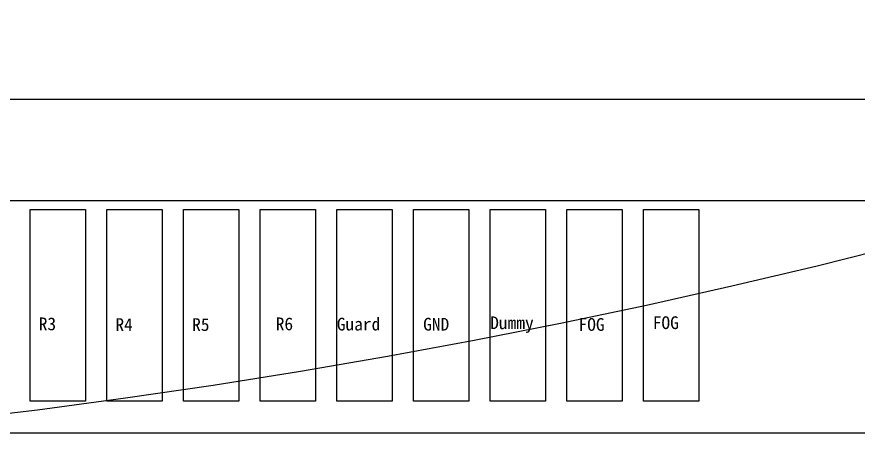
# Model space of a CAD drawing. Header units: millimetres. Extents: x 1387 to 2553, y -68 to 207.
# Drawn here: x 2324.952 to 2326.927, y 52.97 to 53.955 of the extents above; entities that cross this region are included whole.
import ezdxf

# ---------------------------------------------------------------- set-up
doc = ezdxf.new("R2010")
doc.units = ezdxf.units.MM
doc.layers.add('Panel', color=7, linetype='Continuous')
doc.layers.add('POL', color=4, linetype='Continuous')

# ---------------------------------------------------------------- blocks, each defined once
blk = doc.blocks.new('DAFADF')
at = {"color": 30, "linetype": 'Continuous', "elevation": 2.6737}
blk.add_lwpolyline([(1765.5756, 37.2755), (1755.1256, 37.2755)], dxfattribs=at)
blk = doc.blocks.new('DASFASFASF')
at = {"color": 7}
blk.add_circle((2230.6373, 15.2151), 18.825, dxfattribs=at)
at = {"color": 7, "linetype": 'Continuous'}
blk.add_circle((2230.6373, 15.2151), 16.549, dxfattribs=at)
blk = doc.blocks.new('ASDFASF')
at = {"color": 7}
blk.add_circle((605.3504, 2850.0892), 18.8, dxfattribs=at)

msp = doc.modelspace()

# ---------------------------------------------------------------- linework, layer by layer
at = {"layer": 'Panel', "elevation": 2.6737}
for points in [[(2324.9831, 53.0528), (2324.9831, 53.5028)], [(2324.9831, 53.5028), (2325.1131, 53.5028)], [(2325.1131, 53.5028), (2325.1131, 53.0528)], [(2325.1631, 53.0528), (2325.1631, 53.5028)], [(2325.1631, 53.5028), (2325.2931, 53.5028)], [(2325.2931, 53.5028), (2325.2931, 53.0528)], [(2325.3431, 53.0528), (2325.3431, 53.5028)], [(2325.3431, 53.5028), (2325.4731, 53.5028)], [(2325.4731, 53.5028), (2325.4731, 53.0528)], [(2325.5231, 53.0528), (2325.5231, 53.5028)], [(2325.5231, 53.5028), (2325.6531, 53.5028)], [(2325.6531, 53.5028), (2325.6531, 53.0528)], [(2325.7031, 53.0528), (2325.7031, 53.5028)], [(2325.7031, 53.5028), (2325.8331, 53.5028)], [(2325.8331, 53.5028), (2325.8331, 53.0528)], [(2325.8831, 53.0528), (2325.8831, 53.5028)], [(2325.8831, 53.5028), (2326.0131, 53.5028)], [(2326.0131, 53.5028), (2326.0131, 53.0528)], [(2326.0631, 53.0528), (2326.0631, 53.5028)], [(2326.0631, 53.5028), (2326.1931, 53.5028)], [(2326.1931, 53.5028), (2326.1931, 53.0528)], [(2326.2431, 53.0528), (2326.2431, 53.5028)], [(2326.2431, 53.5028), (2326.3731, 53.5028)], [(2326.3731, 53.5028), (2326.3731, 53.0528)], [(2326.4231, 53.0528), (2326.4231, 53.5028)], [(2326.4231, 53.5028), (2326.5531, 53.5028)], [(2326.5531, 53.5028), (2326.5531, 53.0528)], [(2325.1131, 53.0528), (2324.9831, 53.0528)], [(2325.2931, 53.0528), (2325.1631, 53.0528)], [(2325.4731, 53.0528), (2325.3431, 53.0528)], [(2325.6531, 53.0528), (2325.5231, 53.0528)], [(2325.8331, 53.0528), (2325.7031, 53.0528)], [(2326.0131, 53.0528), (2325.8831, 53.0528)], [(2326.1931, 53.0528), (2326.0631, 53.0528)], [(2326.3731, 53.0528), (2326.2431, 53.0528)], [(2326.5531, 53.0528), (2326.4231, 53.0528)], [(2328.493, 52.9778), (2317.293, 52.9778)]]:
    msp.add_lwpolyline(points, dxfattribs=at)
at = {"layer": 'POL', "elevation": 2.6737}
msp.add_lwpolyline([(2316.5223, 53.7618), (2329.2636, 53.7618)], dxfattribs=at)

# ---------------------------------------------------------------- block references
at = {"color": 7}
for name, p in [('ASDFASF', (1717.5426, -2780.8326, 2.6737)), ('DAFADF', (562.5473, 16.2473))]:
    msp.add_blockref(name, p, dxfattribs=at)
at = {"color": 7, "rotation": 180}
msp.add_blockref('DASFASFASF', (4553.5303, 84.6629, 2.6737), dxfattribs=at)

# ---------------------------------------------------------------- texts
at = {"layer": 'Panel'}
for s, p in [(' R3', (2324.9831, 53.2191, 2.6737)), (' R4', (2325.1631, 53.2175, 2.6737)), (' R5', (2325.3431, 53.2175, 2.6737)), (' R6', (2325.5393, 53.2191, 2.6737)), ('Guard', (2325.7031, 53.2186, 2.6737)), ('GND', (2325.9057, 53.2183, 2.6737)), ('Dummy', (2326.0631, 53.2217, 2.6737)), ('FOG', (2326.2704, 53.2177, 2.6737)), ('FOG', (2326.4446, 53.2219, 2.6737))]:
    msp.add_text(s, height=0.03, dxfattribs=at).set_placement(p)

doc.saveas('drawing.dxf')
